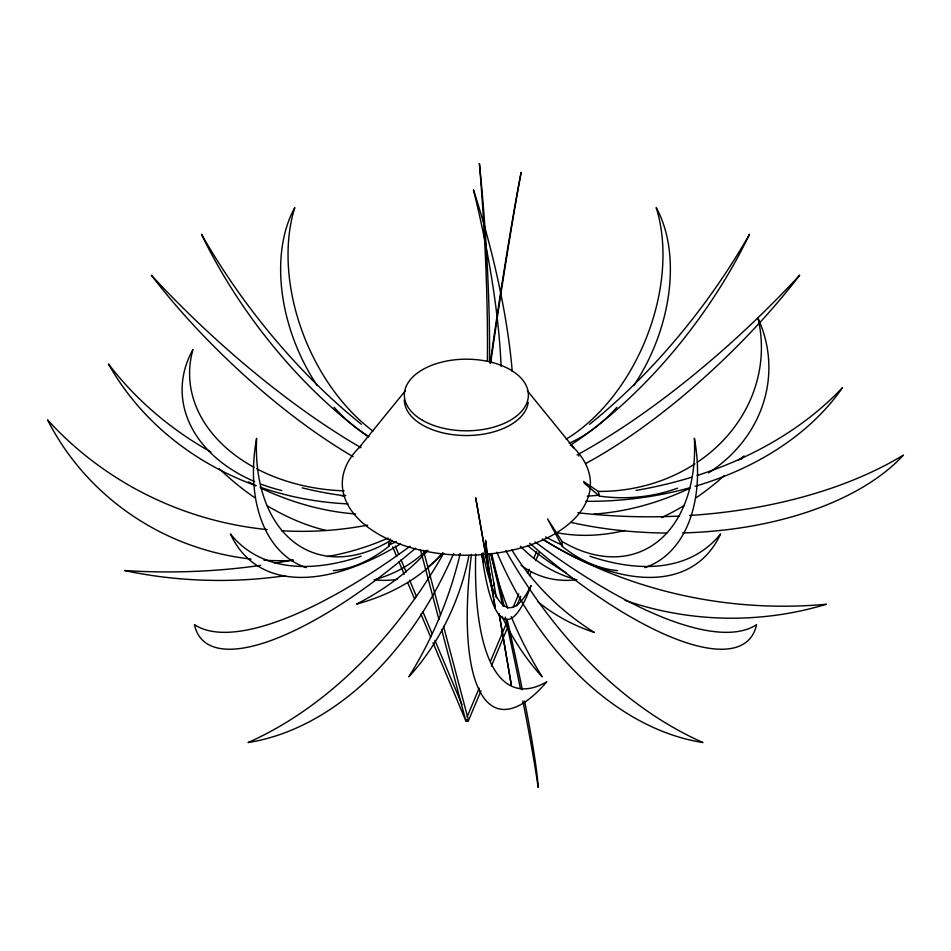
<?xml version="1.0" encoding="UTF-8"?>
<svg xmlns="http://www.w3.org/2000/svg" width="951" height="951" viewBox="0 0 951 951"><rect width="100%" height="100%" fill="white"/><g stroke="black" fill="none" stroke-linecap="round" stroke-linejoin="round"><path stroke-width="1.43" d="M333.337 570.624A146.323 95.54 -67.6 0 0 388.674 546.492L388.983 541.464L390.504 539.086M467.096 716.876L479.161 688.179M490.657 660.838L506.17 623.939M513.065 607.546L518.818 593.876M527.436 573.382L529.16 569.28M533.749 558.344L536.626 551.509M466.715 719.325L465.788 720.216L466.18 721.262L468.332 720.929L481.004 690.795M491.37 666.14L508.072 626.424M516.702 605.882L520.732 596.289M529.374 575.747L531.098 571.646M535.71 560.686L539.158 552.472M388.674 546.492L392.038 540.216M358.931 447.814L405.233 390.92M466.228 720.228L466.18 721.096L468.32 720.133M466.739 719.669L465.859 719.812L466.228 720.513M466.81 720.858L468.023 721.096L468.391 719.943M583.522 481.444L598.262 491.417L599.427 496.089A146.323 130.18 0 0 0 677.599 488.172M583.997 482.93L599.427 496.089M467.975 720.228L468.332 720.929M527.484 390.92L573.798 447.814M562.326 546.492L562.017 541.464L547.55 518.889L562.326 546.492A146.323 95.54 67.6 0 0 617.663 570.624M395.259 546.052L398.707 554.255M401.013 559.723L406.184 572.026M409.631 580.217L416.526 596.622M422.85 611.648L432.039 633.521M434.916 640.344L461.924 704.572M392.692 546.932L396.722 556.513M399.028 561.982L404.211 574.297M407.658 582.511L414.565 598.928M420.901 613.989L430.684 637.253M432.978 642.721L465.788 720.727L441.561 629.431M423.373 550.32L440.503 614.893M443.546 626.364L467.928 718.195M420.366 549.547L438.91 619.446M493.938 599.273L495.221 608.105L475.702 497.849A161.682 0.63 80.2 0 0 487.661 561.708L493.712 597.906M485.89 541.701L488.517 566.594M485.664 540.156L487.661 561.708M578.541 455.719A1.355 0.785 0 0 1 578.897 456.064M571.848 445.936A124.058 71.622 0 0 1 547.063 538.016A124.058 71.622 0 0 1 385.654 538.016A124.058 71.622 0 0 1 360.869 445.936M528.221 402.38A62.029 35.817 0 0 1 464.052 435.51A62.029 35.817 0 0 1 404.33 399.717M644.802 567.616A146.323 95.54 67.6 0 0 694.385 438.304A161.682 105.573 67.6 0 1 562.017 541.464M505.837 550.665A438.566 305.651 73.4 0 0 702.967 742.541A305.461 212.881 73.4 0 1 496.802 552.186M509.165 630.454A170.811 111.529 67.6 0 0 542.189 676.827A271.796 177.468 67.6 0 1 511.186 616.605M508.488 629.205A170.811 111.529 67.6 0 1 502.009 616.379M483.465 562.207A170.811 111.529 67.6 0 1 481.788 553.934M529.755 543.247A260.087 82.63 43.7 0 0 756.556 624.629A340.018 108.034 43.7 0 1 535.056 541.88M507.858 608.343A271.796 177.468 67.6 0 1 490.775 553.518M543.223 539.372A283.933 138.228 53.2 0 0 720.549 533.963A345.974 168.422 53.2 0 1 589.846 556.216M562.623 545.363A345.974 168.422 53.2 0 1 545.553 536.911M345.748 495.364A146.323 106.381 0 0 1 341.35 495.697M281.722 490.55A146.323 106.381 0 0 1 261.359 484.273M254.595 481.575A146.323 106.381 0 0 1 192.946 349.576A161.682 117.544 0 0 0 254.048 467.333M344.096 490.847A161.682 117.544 0 0 1 256.627 468.724M388.139 538.052A260.087 253.251 0 0 1 327.513 556.561M292.991 560.424A260.087 253.251 0 0 1 264.009 560.187M251.052 559.069A260.087 253.251 0 0 1 47.55 419.878A340.018 331.079 0 0 0 267.112 529.588M367.668 525.107A340.018 331.079 0 0 1 281.508 530.741M293.122 559.877A438.566 288.51 0 0 1 274.875 563.182M260.705 565.358A438.566 288.51 0 0 1 124.629 570.541A305.461 200.946 0 0 0 285.502 575.664M427.962 550.272A271.796 197.594 0 0 1 424.075 554.504M423.076 555.55A271.796 197.594 0 0 1 356.625 604.075A170.811 124.189 0 0 0 442.441 553.256M347.995 503.899A283.933 253.287 0 0 1 260.027 487.138M255.855 485.664A283.933 253.287 0 0 1 108.497 363.983A345.974 308.635 0 0 0 210.908 451.975M344.999 495.875A345.974 308.635 0 0 1 302.24 487.863M708.483 472.92A146.323 130.18 0 0 0 758.054 318.395A161.682 143.851 0 0 1 697.356 462.234M694.919 463.85A161.682 143.851 0 0 1 598.262 491.417M542.165 539.027A438.566 407.587 0 0 0 826.371 604.242A305.461 283.885 0 0 1 625.057 600.354M682.652 532.917A260.087 140.261 0 0 0 903.45 455.077A340.018 183.365 0 0 1 689.63 515.49M666.687 533.059A260.087 140.261 0 0 1 570.814 522.384M679.585 516.06A340.018 183.365 0 0 1 577.828 512.744M566.047 572.835A305.461 283.885 0 0 1 527.543 545.494M511.828 549.856A271.796 241.816 0 0 0 594.375 632.451A170.811 151.97 0 0 1 537.779 601.638M695.145 486.27A283.933 205.392 0 0 0 842.503 387.604A345.974 250.279 0 0 1 697.083 475.512M689.57 487.851A283.933 205.392 0 0 1 585.792 501.332M691.496 477.271A345.974 250.279 0 0 1 636.053 490.419M598.773 495.257A345.974 250.279 0 0 1 587.183 496.149M490.169 363.425A146.323 4.066 -81.2 0 1 521.172 172.238A161.682 4.493 -81.2 0 0 490.728 362.818M512.256 371.579A260.087 69.53 73.6 0 0 473.443 189.772A340.018 90.904 73.6 0 1 501.094 366.278M459.702 554.278A170.811 4.743 -81.2 0 1 459.06 554.802M489.515 360.667A283.933 39.146 85.3 0 0 479.411 163.584A345.974 47.705 85.3 0 1 487.387 361.344M491.132 554.671A438.566 26.176 75.7 0 1 502.817 606.049M505.266 617.068A438.566 26.176 75.7 0 1 520.411 688.643M522.872 700.946A438.566 26.176 75.7 0 1 538.183 787.416A305.461 18.235 75.7 0 0 524.607 701.208M471.423 554.421A260.087 75.355 -74.5 0 0 546.861 681.724A340.018 98.512 -74.5 0 1 475.678 554.053M491.655 553.577A305.461 18.235 75.7 0 1 504.173 606.465M507.121 619.351A305.461 18.235 75.7 0 1 522.325 689.784M488.79 554.064A271.796 1.058 80.2 0 1 496.327 597.715M499.097 613.787A271.796 1.058 80.2 0 1 511.353 685.219A170.811 0.666 80.2 0 0 499.216 614.191M493.854 583.022A170.811 0.666 80.2 0 1 494.342 585.864M481.753 553.839A283.933 45.933 -86.3 0 0 531.038 585.566A345.974 55.966 -86.3 0 1 483.037 552.804M633.758 385.559A146.323 95.54 -67.6 0 0 656.202 207.603A161.682 105.573 -67.6 0 1 566.178 439.136M616.949 407.242A146.323 95.54 -67.6 0 1 569.126 443.214M738.214 460.308A438.566 305.651 -73.4 0 0 744.241 456.064A305.461 212.881 -73.4 0 1 741.15 459.321M689.832 488.255A438.566 305.651 -73.4 0 1 594.006 514.075M585.709 463.517A260.087 82.63 -43.7 0 0 799.66 275.208A340.018 108.034 -43.7 0 1 577.102 454.935M724.151 475.726A305.461 212.881 -73.4 0 1 696.239 497.706M684.149 505.516A305.461 212.881 -73.4 0 1 661.527 517.582M624.985 530.444A305.461 212.881 -73.4 0 1 556.276 532.619M575.581 579.397A271.796 177.468 -67.6 0 1 520.399 546.171M576.936 579.753A170.811 111.529 -67.6 0 1 521.124 565.286M570.267 445.353A283.933 138.228 -53.2 0 0 749.471 234.315A345.974 168.422 -53.2 0 1 589.596 424.301M368.905 436.497A146.323 95.54 67.6 0 1 334.051 407.242M317.242 385.559A146.323 95.54 67.6 0 1 294.798 207.603A161.682 105.573 67.6 0 0 372.97 431.112M355.603 513.98A438.566 305.651 73.4 0 1 261.168 488.255M255.902 485.711A438.566 305.651 73.4 0 1 248.413 481.895M353.13 456.694A260.087 82.63 43.7 0 1 151.34 275.208A340.018 108.034 43.7 0 0 361.035 447.707M326.015 530.444A305.461 212.881 73.4 0 1 266.851 505.516M254.761 497.706A305.461 212.881 73.4 0 1 219.324 468.772M426.464 550.296A271.796 177.468 67.6 0 1 375.419 579.397M397.34 579.314A170.811 111.529 67.6 0 1 374.064 579.753M442.786 553.03A170.811 111.529 67.6 0 1 428.806 566.083M368.489 436.949A283.933 138.228 53.2 0 1 201.529 234.315A345.974 168.422 53.2 0 0 361.404 424.301M306.198 567.616A146.323 95.54 -67.6 0 1 256.615 438.304A161.682 105.573 -67.6 0 0 388.983 541.464M443.701 553.232A438.566 305.651 -73.4 0 1 248.033 742.541A305.461 212.881 -73.4 0 0 453.627 553.506M468.95 555.313A170.811 111.529 -67.6 0 1 408.811 676.827A271.796 177.468 -67.6 0 0 460.225 553.518M415.635 548.109A260.087 82.63 -43.7 0 1 194.444 624.629A340.018 108.034 -43.7 0 0 410.095 546.219M400.419 543.984A283.933 138.228 -53.2 0 1 230.451 533.963A345.974 168.422 -53.2 0 0 361.154 556.216M396.329 541.583A345.974 168.422 -53.2 0 1 388.377 545.363M422.506 420.318A62.029 35.817 0 0 0 526.272 404.27A62.029 35.817 0 0 0 450.31 360.405A62.029 35.817 0 0 0 422.506 420.318"/></g></svg>
